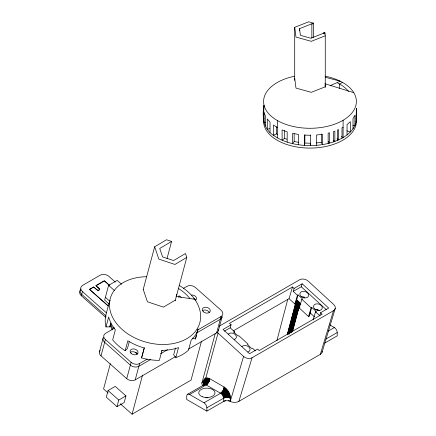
<?xml version="1.0" encoding="UTF-8"?>
<svg xmlns="http://www.w3.org/2000/svg" width="436" height="436" viewBox="0 0 436 436"><rect width="100%" height="100%" fill="white"/><g stroke="black" fill="none" stroke-linecap="round" stroke-linejoin="round"><path stroke-width="0.65" d="M263.595 119.066L263.933 105.267C262.15 116.712 262.952 128.555 273.454 135.318C283.269 142.332 295.504 145.074 307.396 145.553C319.675 145.864 332.336 143.727 343.099 137.563C347.454 134.98 351.487 131.601 354.054 127.176C357.553 121.491 356.103 114.526 356.375 108.253L356.032 122.053M203.661 385.168A4.071 2.349 60 0 1 206.152 384.944L207.95 383.353L209.269 381.069L209.749 378.715L208.904 378.29A9.156 5.287 60 0 0 203.329 381.511L203.274 385.778M206.152 384.944L220.54 393.25L222.371 391.675L223.657 389.375L224.137 387.021L209.749 378.715L209.749 379.903M209.008 381.674L208.446 381.391A6.06 3.499 60 0 0 204.757 383.522L204.724 384.149L203.716 382.743L203.765 381.865A8.491 4.905 60 0 1 208.937 378.884L209.716 379.276M204.081 383.064L204.13 382.252A7.837 4.524 60 0 1 208.904 379.5L209.629 379.86M204.375 383.408L204.419 382.661A7.21 4.164 60 0 1 208.811 380.127L209.476 380.465M204.593 383.773L204.631 383.086A6.611 3.82 60 0 1 208.659 380.764L209.269 381.069M224.295 388.509L224.371 387.173L223.15 390.612L221.008 392.945A4.115 2.376 60 0 1 223.919 397.981L227.009 397.294L230.595 397.954L229.401 397.36M304.862 134.697L304.862 143.062L304.372 145.395L304.372 135.095L310.432 135.291M276.893 340.641L287.744 299.418M296.109 301.249L287.324 334.619L296.594 300.442M296.66 300.409L287.7 334.428L296.932 300.317L288.033 334.303L297.101 300.889M297.167 300.873L288.561 333.545L297.472 300.84M297.543 300.829L288.937 333.475L297.853 300.829M297.93 300.818L289.155 334.08L298.066 301.505M298.148 301.505L289.727 333.415L298.458 301.565M298.366 302.219L290.294 332.782L298.84 301.663M290.856 332.183L298.922 301.668M299.08 302.595L291.243 332.221L299.352 302.737M291.602 332.325L299.428 302.758M299.75 302.955L292.104 331.801L300.033 303.183M292.654 331.349L300.115 303.227M105.834 317.484L81.309 295.739L82.426 291.57A6.104 4.316 15 0 1 82.573 285.378L100.345 275.121A6.104 4.316 15 0 1 108.831 276.326L115.333 282.092M121.557 284.228L117.224 280.392L108.591 285.373L104.645 300.104L109.218 304.159M110.935 323.136L109.932 326.88L106.003 326.918L108.678 316.939A46.39 32.804 15 0 0 115.36 329.867L112.684 339.851A46.39 32.804 15 0 0 125.17 350.74L127.416 348.609L129.258 341.748M99.397 351.966L103.038 338.391M175.637 356.539L135.215 379.876A6.104 4.316 15 0 1 126.729 378.671L101.016 355.874L105.398 339.524A6.104 4.316 15 0 1 105.545 333.333L114.237 328.313M110.379 363.531L103.572 388.939L108.15 393M108.068 390.552L106.291 397.169L116.995 406.657L124.189 402.504L125.96 395.888L115.262 386.4L108.068 390.552L118.766 400.041L116.995 406.657M125.17 350.74L127.846 340.761A46.39 32.804 15 0 0 144.229 347.955L141.558 357.934A46.39 32.804 15 0 0 159.353 360.338L162.023 350.359A46.39 32.804 15 0 0 178.52 347.601L175.844 357.58L173.648 354.85L175.485 347.988M143.204 289.509L154.655 246.781L166.53 239.762L171.61 241.446L167.026 258.537M126.729 378.671L131.111 362.321L105.398 339.524M135.215 379.876L139.596 363.526L147.21 359.128M144.376 347.688L141.558 357.934M120.363 403.823L132.064 414.2L142.534 375.113M176.357 296.191L176.858 294.322M175.163 300.818L186.788 257.431L185.464 253.534L173.588 260.554L162.595 256.908L159.734 248.466L171.61 241.446M178.722 297.025L179.06 295.777L181.147 297.325M192.194 338.08L195.459 338.995L198.135 329.017A46.39 32.804 15 0 1 191.197 340.107L188.526 350.086A46.39 32.804 15 0 1 175.844 357.58M201.525 341.056L191.05 380.143L132.064 414.2M188.526 349.094L216.643 332.859L221.025 316.509A6.104 4.316 15 0 0 221.172 310.323L195.464 287.526A6.104 4.316 15 0 0 186.979 286.316L183.463 288.349M218.409 330.581L222.049 317.01M201.901 383.031L215.226 333.622M204.522 382.715L205.056 380.759M205.416 379.451L218.049 333.055A6.104 4.371 16.5 0 1 217.123 331.987M290.883 332.194L299.036 302.437M291.624 332.341L299.679 302.922M224.447 331.12L230.197 327.796L231.091 324.804L229.5 323.349L292.518 286.97L294.104 288.419L293.215 291.417L297.445 295.286L294.856 303.996L289.041 298.671L292.518 286.97M234.056 332.913L234.426 331.671L230.197 327.796M218.049 333.055L243.593 356.441L230.252 401.349A6.104 3.526 0 0 0 238.884 401.349L320.318 354.337A6.104 3.526 0 0 0 322.051 351.383M294.856 303.996L295.504 303.625L298.093 294.91L302.475 298.927L301.826 299.303L299.243 308.012L308.525 316.509L309.173 316.138L310.432 313.07M293.215 291.417L301.271 286.763L302.164 283.771L328.673 308.039L320.618 312.688L319.73 315.686L315.5 311.816L316.144 311.44L311.762 307.429L311.113 307.8L308.525 316.509M303.739 297.968L304.066 296.878M309.173 316.138L311.762 307.429M313.097 319.904L315.5 311.816M315.789 312.65L316.144 311.44M317.408 310.481L317.735 309.391M322.051 352.304L335.257 308.426M238.884 401.349L252.052 357.738L333.486 310.726A6.104 4.371 16.5 0 0 333.66 304.442L308.116 281.057A6.104 4.371 16.5 0 0 299.652 279.754L219.395 326.095M320.318 354.337L333.486 310.726M295.504 303.625L297.014 299.946M203.934 385.162A4.115 2.376 60 0 1 206.62 384.639L208.915 381.625L209.514 378.595L209.58 379.816M294.164 133.748L294.164 141.471L292.643 143.651L292.643 133.351L298.409 134.446L298.409 144.747M284.545 130.609L284.545 138.337L282.097 140.212L282.097 129.912L287.177 131.83L287.177 142.131M186.788 257.431L174.912 264.45L158.846 259.126L154.655 246.781M175.354 300.099L163.478 307.118L147.412 301.788L143.226 289.444M325.049 76.169A46.39 26.781 0 0 1 340.238 81.2L342.473 82.382L339.622 84.061L339.622 88.519M161.271 351.007L162.443 350.331M197.595 330.041L221.025 316.509M150.567 359.542L138.85 366.305A6.104 4.316 15 0 1 130.364 365.101L104.656 342.304A6.104 4.316 15 0 1 103.468 337.35M160.524 353.787L167.555 349.732M196.849 332.821L220.284 319.288A6.104 4.316 15 0 0 222.115 316.443M231.091 324.804L223.03 329.458L249.545 353.727L257.6 349.073L259.186 350.528L322.204 314.143L320.618 312.688M294.104 288.419L302.164 283.771M233.184 330.919L289.041 298.671M234.426 331.671L233.767 332.052L238.149 336.063L238.814 335.682L248.095 344.184L247.435 344.565L251.817 348.577L252.482 348.195L255.3 350.778M297.445 295.286L298.093 294.91M118.766 400.041L125.96 395.888M299.243 308.012L299.892 307.636M187.573 394.297L204.119 384.743M225.472 400.373L206.871 411.11L186.728 399.48L186.728 396.161A4.071 2.349 60 0 1 189.606 394.498L207.182 384.35M189.606 394.498L203.994 402.804L221.57 392.656M328.068 331.169L334.341 327.55A4.071 2.349 60 0 1 337.219 332.532L337.219 335.856L324.667 343.099M206.871 411.11L206.871 407.791L224.469 397.757L227.679 397.403L230.611 398.237L230.611 401.556A5.085 2.938 0 0 0 223.417 401.556L223.417 398.237A4.071 2.349 60 0 0 220.54 393.25M325.812 339.121L337.219 332.532M343.099 127.268L342.004 127.873L342.004 138.174M277.547 134.484L276.658 133.868L273.454 135.318L273.454 125.018L277.498 127.628M330.303 85.62L340.238 81.2L325.261 77.243M294.709 80.349L294.709 27.315L308.715 21.8L313.538 23.141L313.538 37.414M299.532 30.694L299.532 28.656L313.538 23.141A1.155 0.665 0 0 1 313.043 23.762A1.155 0.665 0 0 1 311.86 23.806L311.86 38.074M323.18 33.381A1.155 0.665 0 0 1 323.675 32.76A1.155 0.665 0 0 1 324.858 32.722L325.261 35.807L311.255 41.322L295.979 37.076L294.709 27.315M269.791 128.685L267.295 129.296L267.295 118.995L270.031 122.124L270.031 132.424M316.482 145.33L316.482 135.029L322.422 134.315L322.422 144.616L321.332 142.349L316.454 142.948M265.393 122.451L264.053 122.56L264.053 112.259L265.29 115.693L265.29 125.988M304.862 143.062L310.388 143.242L310.432 145.591L310.388 134.877M352.937 125.203L354.909 125.492L354.909 115.191L353.013 118.521L353.013 128.822M176.035 296.496L194.718 299.287M298.758 142.359L294.164 141.471M324.858 83.723L353.77 92.65M346.838 130.822L350.381 131.977L350.381 121.677L347.056 124.609L347.056 134.909M284.545 138.337L286.812 139.253M208.697 382.263L208.185 382.001A5.559 3.21 60 0 0 204.8 383.958L204.767 384.454L204.386 383.244L203.29 382.192L204.827 383.195M208.343 382.824L207.868 382.585A5.123 2.954 60 0 0 204.751 384.383M207.95 383.353L207.514 383.13A4.752 2.741 60 0 0 204.62 384.803M207.531 383.833L207.116 383.631A4.458 2.572 60 0 0 204.484 384.775M207.073 384.263L206.691 384.072A4.24 2.447 60 0 0 204.184 385.162M341.355 136.577L343.099 137.563L343.099 120.26M329.741 324.891L334.341 327.55M204.304 383.048L203.274 382.454L203.716 382.743M229.581 397.643L230.611 398.237L230.557 397.229A9.156 5.287 60 0 0 224.981 387.571L224.137 387.021L224.137 388.209M228.513 400.346L230.611 401.556M224.104 387.582L224.889 388.095A8.491 4.905 60 0 1 230.061 397.049L230.11 397.981M224.011 388.165L224.736 388.64A7.837 4.524 60 0 1 229.51 396.907L229.559 397.768M223.864 388.77L224.529 389.206A7.21 4.164 60 0 1 228.916 396.804L228.96 397.599M223.657 389.375L224.268 389.773A6.611 3.82 60 0 1 228.29 396.749L228.328 397.474M223.395 389.98L223.951 390.345A6.06 3.499 60 0 1 227.641 396.733L227.679 397.403M223.085 390.569L223.597 390.901A5.559 3.21 60 0 1 226.982 396.765L227.014 397.376M222.731 391.13L223.199 391.441A5.123 2.954 60 0 1 226.317 396.836L226.349 397.403M222.338 391.659L222.774 391.942A4.752 2.741 60 0 1 225.668 396.951L225.695 397.474M221.919 392.144L222.327 392.411A4.458 2.572 60 0 1 225.041 397.109L225.069 397.599M221.477 392.58L221.864 392.831A4.24 2.447 60 0 1 224.447 397.3L224.469 397.757M337.072 138.79L338.576 139.901L338.576 129.601L337.35 130.119L337.35 140.419M109.382 285.237L104.324 280.757L95.838 285.656L98.961 288.43A1.526 1.079 15 0 1 98.928 289.978A1.526 1.079 15 0 1 96.803 289.678L93.68 286.904L89.434 289.351L108.133 305.936M109.436 285.395L104.389 280.92L96.045 285.738L99.103 288.452A1.63 1.15 15 0 1 99.065 290.098A1.63 1.15 15 0 1 96.803 289.782L93.745 287.068L89.647 289.433L108.308 305.985M108.591 285.373L114.363 290.49M105.392 297.325L109.719 301.162M82.426 291.57L106.449 312.868M106.204 316.095L81.685 294.349A6.104 4.316 15 0 1 80.856 288.926M333.535 140.218L334.848 141.406L334.848 131.105L333.562 131.574L333.562 141.874M301.271 286.763L326.281 309.658M301.826 299.303L311.113 307.8M296.475 300.355L300.862 304.372M310.143 312.868L314.53 316.885M328.155 141.384L329.523 143.084L329.523 132.784L328.15 133.154L328.15 143.455M113.807 327.016L114.314 328.27M110.504 323.517L112.804 329.164M110.134 324.907L112.177 329.927M356.027 115.638L356.375 118.554M325.022 84.96L325.261 86.808L311.255 92.323L295.979 88.077L294.709 78.317M299.532 28.656L300.404 35.332L310.852 38.237L324.858 32.722L324.858 34.079M325.261 35.807L325.261 87.413M321.332 133.983L321.332 142.349M277.498 120.619L277.498 137.929M276.658 126.789L276.658 133.868M342.473 82.382A46.39 26.781 0 0 1 337.775 122.947A46.39 26.781 0 0 1 269.045 114.096A46.39 26.781 0 0 1 294.649 76.224M337.584 82.976A42.319 24.432 0 0 1 348.555 91.446M356.048 118.129A46.39 26.781 0 0 1 309.925 148.087A46.39 26.781 0 0 1 263.933 118.063M241.931 346.636A4.474 3.205 16.5 0 1 248.852 347.018A4.474 3.205 16.5 0 1 247.801 352.005M315.244 309.271A4.474 3.205 16.5 0 1 319.457 310.764M301.576 296.758A4.474 3.205 16.5 0 1 304.895 297.597M228.262 334.123A4.474 3.205 16.5 0 1 235.184 334.505A4.474 3.205 16.5 0 1 234.132 339.491M203.111 385.637A6.104 3.526 0 0 1 202.664 381.729M252.052 357.738A6.104 4.371 16.5 0 1 243.593 356.441M205.705 397.855A3.052 1.76 0 0 1 208.037 397.855M203.994 402.804A4.071 2.349 60 0 1 206.871 407.791M81.309 295.739A6.104 4.316 15 0 1 80.486 290.316M202.751 310.487A4.071 2.878 15 0 1 209.416 312.743M193.835 298.507A4.071 2.878 15 0 1 195.655 300.546M130.528 352.184A4.071 2.878 15 0 1 137.187 354.446M139.596 363.526A6.104 4.316 15 0 1 131.111 362.321M191.551 295.008A4.071 2.878 15 0 1 196.02 297.003A4.071 2.878 15 0 1 195.301 300.437M218.436 329.436A6.104 4.316 15 0 1 216.643 332.859M101.016 355.874A6.104 4.316 15 0 1 100.187 350.457M135.574 352.184A4.474 3.166 15 0 1 137.155 353.585M179.174 285.422A46.39 32.804 15 0 1 185.741 339.263A46.39 32.804 15 0 1 114.248 320.253A46.39 32.804 15 0 1 146.496 276.735M106.003 326.918A46.39 32.804 15 0 1 106.139 313.92L108.815 303.936A46.39 32.804 15 0 1 110.161 300.42M196.222 335.317A46.39 32.804 15 0 1 195.459 338.995M109.932 326.88A42.319 29.926 15 0 1 109.698 325.866M178.428 288.458A42.319 29.926 15 0 1 189.818 298.398M314.743 308.977A4.474 3.205 16.5 0 0 322.122 308.644A4.474 3.205 16.5 0 0 316.863 303.827A4.474 3.205 16.5 0 0 314.743 308.977M301.074 296.464A4.474 3.205 16.5 0 0 308.454 296.131A4.474 3.205 16.5 0 0 303.194 291.313A4.474 3.205 16.5 0 0 301.074 296.464M202.348 396.744A8.137 4.698 0 0 0 214.992 393.147A8.137 4.698 0 0 0 203.274 388.623A8.137 4.698 0 0 0 202.348 396.744M203.399 311.833A4.071 2.878 15 0 0 210.125 311.478A4.071 2.878 15 0 0 205.307 307.206A4.071 2.878 15 0 0 203.399 311.833M131.176 353.531A4.071 2.878 15 0 0 137.901 353.176A4.071 2.878 15 0 0 133.084 348.904A4.071 2.878 15 0 0 131.176 353.531"/></g></svg>
